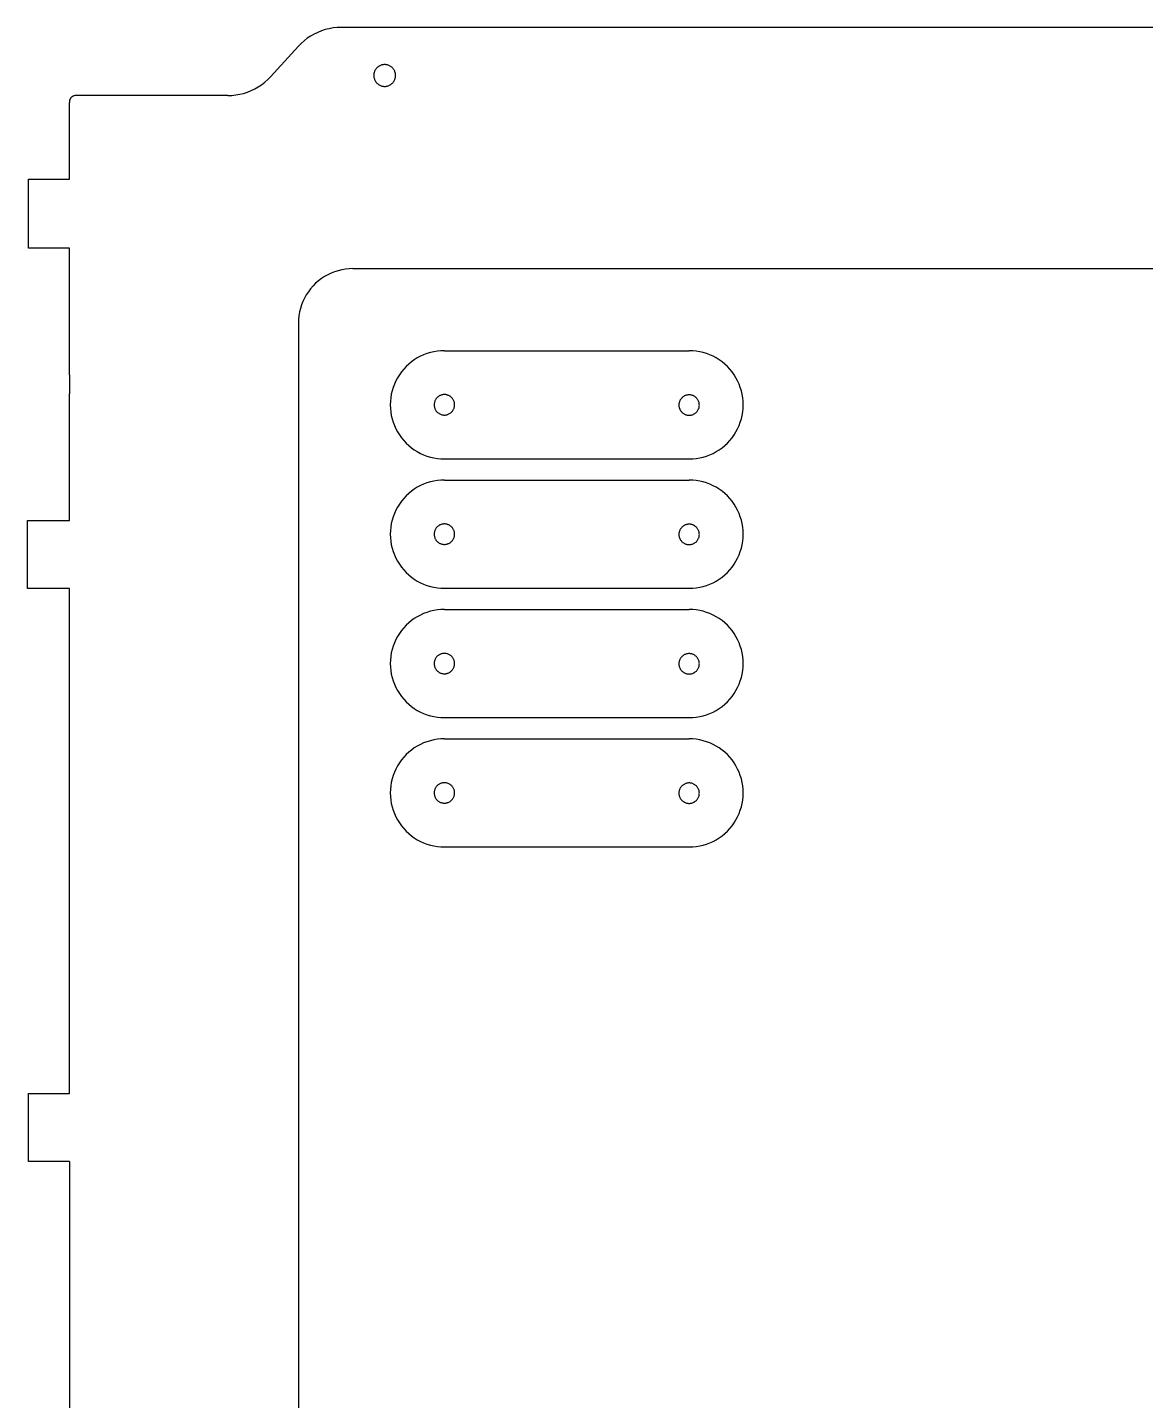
# Model space of a CAD drawing. Header units: metres. Extents: x 0 to 339, y -2 to 401.
# Drawn here: x 0.2 to 164.5, y 199.6 to 401.2 of the extents above; entities that cross this region are included whole.
import ezdxf

# ---------------------------------------------------------------- set-up
doc = ezdxf.new("R2010")
doc.units = ezdxf.units.M

msp = doc.modelspace()

# ---------------------------------------------------------------- linework, layer by layer
at = {"layer": 'mks mini'}
for p, q in [((40.88, 399.3), (40.44, 398.91)), ((41.34, 399.66), (40.88, 399.3)), ((41.83, 399.98), (41.34, 399.66)), ((42.34, 400.27), (41.83, 399.98)), ((42.87, 400.53), (42.34, 400.27)), ((43.42, 400.75), (42.87, 400.53)), ((43.98, 400.93), (43.42, 400.75)), ((44.55, 401.07), (43.98, 400.93)), ((45.13, 401.17), (44.55, 401.07)), ((45.71, 401.23), (45.13, 401.17)), ((46.3, 401.25), (45.71, 401.23)), ((292.71, 401.25), (46.3, 401.25)), ((40.03, 398.49), (35.93, 394.01)), ((40.44, 398.91), (40.03, 398.49)), ((51.5, 395.25), (51.43, 395.17)), ((51.57, 395.33), (51.5, 395.25)), ((51.65, 395.4), (51.57, 395.33)), ((51.73, 395.47), (51.65, 395.4)), ((51.81, 395.53), (51.73, 395.47)), ((51.9, 395.58), (51.81, 395.53)), ((51.99, 395.63), (51.9, 395.58)), ((52.09, 395.68), (51.99, 395.63)), ((52.19, 395.71), (52.09, 395.68)), ((52.29, 395.74), (52.19, 395.71)), ((52.39, 395.77), (52.29, 395.74)), ((52.49, 395.78), (52.39, 395.77)), ((52.6, 395.8), (52.49, 395.78)), ((52.7, 395.8), (52.6, 395.8)), ((52.81, 395.8), (52.7, 395.8)), ((52.91, 395.78), (52.81, 395.8)), ((53.01, 395.77), (52.91, 395.78)), ((53.12, 395.74), (53.01, 395.77)), ((53.22, 395.71), (53.12, 395.74)), ((53.31, 395.68), (53.22, 395.71)), ((53.41, 395.63), (53.31, 395.68)), ((53.5, 395.58), (53.41, 395.63)), ((53.59, 395.53), (53.5, 395.58)), ((53.68, 395.47), (53.59, 395.53)), ((53.76, 395.4), (53.68, 395.47)), ((53.83, 395.33), (53.76, 395.4)), ((53.91, 395.25), (53.83, 395.33)), ((53.97, 395.17), (53.91, 395.25)), ((35.08, 393.2), (35.52, 393.59)), ((35.52, 393.59), (35.93, 394.01)), ((51.11, 394.3), (51.1, 394.2)), ((51.1, 394.2), (51.11, 394.09)), ((51.12, 394.41), (51.11, 394.3)), ((51.11, 394.09), (51.12, 393.99)), ((51.13, 394.51), (51.12, 394.41)), ((51.12, 393.99), (51.13, 393.89)), ((51.16, 394.61), (51.13, 394.51)), ((51.13, 393.89), (51.16, 393.78)), ((51.19, 394.71), (51.16, 394.61)), ((51.16, 393.78), (51.19, 393.68)), ((51.22, 394.81), (51.19, 394.71)), ((51.19, 393.68), (51.22, 393.59)), ((51.27, 394.91), (51.22, 394.81)), ((51.22, 393.59), (51.27, 393.49)), ((51.32, 395), (51.27, 394.91)), ((51.27, 393.49), (51.32, 393.4)), ((51.37, 395.09), (51.32, 395)), ((51.32, 393.4), (51.37, 393.31)), ((51.43, 395.17), (51.37, 395.09)), ((51.37, 393.31), (51.43, 393.22)), ((54.03, 395.09), (53.97, 395.17)), ((53.97, 393.22), (54.03, 393.31)), ((54.09, 395), (54.03, 395.09)), ((54.03, 393.31), (54.09, 393.4)), ((54.14, 394.91), (54.09, 395)), ((54.09, 393.4), (54.14, 393.49)), ((54.18, 394.81), (54.14, 394.91)), ((54.14, 393.49), (54.18, 393.59)), ((54.22, 394.71), (54.18, 394.81)), ((54.18, 393.59), (54.22, 393.68)), ((54.25, 394.61), (54.22, 394.71)), ((54.22, 393.68), (54.25, 393.78)), ((54.27, 394.51), (54.25, 394.61)), ((54.25, 393.78), (54.27, 393.89)), ((54.29, 394.41), (54.27, 394.51)), ((54.27, 393.89), (54.29, 393.99)), ((54.3, 394.3), (54.29, 394.41)), ((54.29, 393.99), (54.3, 394.09)), ((54.3, 394.2), (54.3, 394.3)), ((54.3, 394.09), (54.3, 394.2)), ((7.05, 391.21), (6.99, 391.19)), ((7.11, 391.23), (7.05, 391.21)), ((7.17, 391.24), (7.11, 391.23)), ((7.23, 391.25), (7.17, 391.24)), ((29.66, 391.25), (7.23, 391.25)), ((29.66, 391.25), (30.25, 391.27)), ((30.25, 391.27), (30.83, 391.33)), ((30.83, 391.33), (31.41, 391.43)), ((31.41, 391.43), (31.98, 391.57)), ((31.98, 391.57), (32.54, 391.75)), ((32.54, 391.75), (33.08, 391.97)), ((33.08, 391.97), (33.61, 392.22)), ((33.61, 392.22), (34.12, 392.52)), ((34.12, 392.52), (34.61, 392.84)), ((34.61, 392.84), (35.08, 393.2)), ((51.43, 393.22), (51.5, 393.14)), ((51.5, 393.14), (51.57, 393.07)), ((51.57, 393.07), (51.65, 393)), ((51.65, 393), (51.73, 392.93)), ((51.73, 392.93), (51.81, 392.87)), ((51.81, 392.87), (51.9, 392.81)), ((51.9, 392.81), (51.99, 392.76)), ((51.99, 392.76), (52.09, 392.72)), ((52.09, 392.72), (52.19, 392.68)), ((52.19, 392.68), (52.29, 392.65)), ((52.29, 392.65), (52.39, 392.63)), ((52.39, 392.63), (52.49, 392.61)), ((52.49, 392.61), (52.6, 392.6)), ((52.6, 392.6), (52.7, 392.6)), ((52.7, 392.6), (52.81, 392.6)), ((52.81, 392.6), (52.91, 392.61)), ((52.91, 392.61), (53.01, 392.63)), ((53.01, 392.63), (53.12, 392.65)), ((53.12, 392.65), (53.22, 392.68)), ((53.22, 392.68), (53.31, 392.72)), ((53.31, 392.72), (53.41, 392.76)), ((53.41, 392.76), (53.5, 392.81)), ((53.5, 392.81), (53.59, 392.87)), ((53.59, 392.87), (53.68, 392.93)), ((53.68, 392.93), (53.76, 393)), ((53.76, 393), (53.83, 393.07)), ((53.83, 393.07), (53.91, 393.14)), ((53.91, 393.14), (53.97, 393.22)), ((6.41, 390.49), (6.4, 390.43)), ((6.4, 390.43), (6.4, 390.37)), ((6.4, 390.37), (6.4, 390.31)), ((6.4, 390.31), (6.4, 390.25)), ((6.4, 378.99), (6.4, 390.25)), ((6.42, 390.55), (6.41, 390.49)), ((6.44, 390.6), (6.42, 390.55)), ((6.46, 390.66), (6.44, 390.6)), ((6.48, 390.72), (6.46, 390.66)), ((6.51, 390.77), (6.48, 390.72)), ((6.54, 390.82), (6.51, 390.77)), ((6.57, 390.87), (6.54, 390.82)), ((6.61, 390.92), (6.57, 390.87)), ((6.65, 390.96), (6.61, 390.92)), ((6.69, 391.01), (6.65, 390.96)), ((6.73, 391.05), (6.69, 391.01)), ((6.78, 391.08), (6.73, 391.05)), ((6.83, 391.12), (6.78, 391.08)), ((6.88, 391.15), (6.83, 391.12)), ((6.94, 391.17), (6.88, 391.15)), ((6.99, 391.19), (6.94, 391.17)), ((0.4, 378.99), (6.4, 378.99)), ((0.4, 368.85), (0.4, 378.99)), ((6.4, 368.85), (0.4, 368.85)), ((6.4, 350.24), (6.4, 368.85)), ((44.84, 365.17), (44.34, 364.93)), ((45.34, 365.37), (44.84, 365.17)), ((45.87, 365.53), (45.34, 365.37)), ((46.4, 365.66), (45.87, 365.53)), ((46.93, 365.76), (46.4, 365.66)), ((47.48, 365.81), (46.93, 365.76)), ((48.02, 365.83), (47.48, 365.81)), ((48.02, 365.83), (291.12, 365.83)), ((42.18, 363.29), (41.82, 362.88)), ((42.56, 363.68), (42.18, 363.29)), ((42.98, 364.04), (42.56, 363.68)), ((43.41, 364.37), (42.98, 364.04)), ((43.87, 364.67), (43.41, 364.37)), ((44.34, 364.93), (43.87, 364.67)), ((40.69, 361.02), (40.49, 360.51)), ((40.92, 361.51), (40.69, 361.02)), ((41.19, 361.99), (40.92, 361.51)), ((41.49, 362.44), (41.19, 361.99)), ((41.82, 362.88), (41.49, 362.44)), ((40.19, 359.46), (40.1, 358.92)), ((40.32, 359.99), (40.19, 359.46)), ((40.49, 360.51), (40.32, 359.99)), ((40.04, 358.38), (40.02, 357.83)), ((40.02, 357.83), (40.02, 77.23)), ((40.1, 358.92), (40.04, 358.38)), ((57.96, 352.96), (57.5, 352.71)), ((58.43, 353.17), (57.96, 352.96)), ((58.92, 353.35), (58.43, 353.17)), ((59.42, 353.5), (58.92, 353.35)), ((59.92, 353.62), (59.42, 353.5)), ((60.44, 353.71), (59.92, 353.62)), ((60.95, 353.76), (60.44, 353.71)), ((61.47, 353.77), (60.95, 353.76)), ((61.47, 353.77), (97.43, 353.77)), ((97.95, 353.76), (97.43, 353.77)), ((98.46, 353.71), (97.95, 353.76)), ((98.98, 353.62), (98.46, 353.71)), ((99.48, 353.5), (98.98, 353.62)), ((99.98, 353.35), (99.48, 353.5)), ((100.47, 353.17), (99.98, 353.35)), ((100.94, 352.95), (100.47, 353.17)), ((101.4, 352.71), (100.94, 352.95)), ((55.5, 351.07), (55.17, 350.67)), ((55.85, 351.45), (55.5, 351.07)), ((56.23, 351.8), (55.85, 351.45)), ((56.64, 352.13), (56.23, 351.8)), ((57.06, 352.44), (56.64, 352.13)), ((57.5, 352.71), (57.06, 352.44)), ((101.84, 352.44), (101.4, 352.71)), ((102.26, 352.13), (101.84, 352.44)), ((102.67, 351.8), (102.26, 352.13)), ((103.05, 351.45), (102.67, 351.8)), ((103.4, 351.07), (103.05, 351.45)), ((103.73, 350.67), (103.4, 351.07)), ((6.4, 350.24), (6.4, 347.44)), ((54.13, 348.87), (53.95, 348.38)), ((54.35, 349.34), (54.13, 348.87)), ((54.59, 349.8), (54.35, 349.34)), ((54.87, 350.24), (54.59, 349.8)), ((55.17, 350.67), (54.87, 350.24)), ((104.03, 350.24), (103.73, 350.67)), ((104.31, 349.8), (104.03, 350.24)), ((104.55, 349.34), (104.31, 349.8)), ((104.77, 348.87), (104.55, 349.34)), ((104.95, 348.38), (104.77, 348.87)), ((6.4, 328.84), (6.4, 347.44)), ((53.6, 346.87), (53.54, 346.35)), ((53.68, 347.38), (53.6, 346.87)), ((53.8, 347.89), (53.68, 347.38)), ((53.95, 348.38), (53.8, 347.89)), ((60.41, 346.89), (60.34, 346.82)), ((60.48, 346.96), (60.41, 346.89)), ((60.56, 347.02), (60.48, 346.96)), ((60.64, 347.08), (60.56, 347.02)), ((60.72, 347.13), (60.64, 347.08)), ((60.81, 347.18), (60.72, 347.13)), ((60.9, 347.22), (60.81, 347.18)), ((60.99, 347.25), (60.9, 347.22)), ((61.08, 347.28), (60.99, 347.25)), ((61.18, 347.3), (61.08, 347.28)), ((61.28, 347.32), (61.18, 347.3)), ((61.37, 347.33), (61.28, 347.32)), ((61.47, 347.33), (61.37, 347.33)), ((61.57, 347.33), (61.47, 347.33)), ((61.67, 347.32), (61.57, 347.33)), ((61.76, 347.3), (61.67, 347.32)), ((61.86, 347.28), (61.76, 347.3)), ((61.95, 347.25), (61.86, 347.28)), ((62.05, 347.22), (61.95, 347.25)), ((62.14, 347.18), (62.05, 347.22)), ((62.22, 347.13), (62.14, 347.18)), ((62.31, 347.08), (62.22, 347.13)), ((62.39, 347.02), (62.31, 347.08)), ((62.46, 346.96), (62.39, 347.02)), ((62.53, 346.89), (62.46, 346.96)), ((62.6, 346.82), (62.53, 346.89)), ((96.37, 346.85), (96.3, 346.78)), ((96.44, 346.92), (96.37, 346.85)), ((96.51, 346.98), (96.44, 346.92)), ((96.59, 347.04), (96.51, 346.98)), ((96.68, 347.09), (96.59, 347.04)), ((96.76, 347.14), (96.68, 347.09)), ((96.85, 347.18), (96.76, 347.14)), ((96.95, 347.21), (96.85, 347.18)), ((97.04, 347.24), (96.95, 347.21)), ((97.14, 347.26), (97.04, 347.24)), ((97.23, 347.28), (97.14, 347.26)), ((97.33, 347.29), (97.23, 347.28)), ((97.43, 347.29), (97.33, 347.29)), ((97.53, 347.29), (97.43, 347.29)), ((97.62, 347.28), (97.53, 347.29)), ((97.72, 347.26), (97.62, 347.28)), ((97.82, 347.24), (97.72, 347.26)), ((97.91, 347.21), (97.82, 347.24)), ((98, 347.18), (97.91, 347.21)), ((98.09, 347.14), (98, 347.18)), ((98.18, 347.09), (98.09, 347.14)), ((98.26, 347.04), (98.18, 347.09)), ((98.34, 346.98), (98.26, 347.04)), ((98.42, 346.92), (98.34, 346.98)), ((98.49, 346.85), (98.42, 346.92)), ((98.56, 346.78), (98.49, 346.85)), ((105.1, 347.89), (104.95, 348.38)), ((105.22, 347.38), (105.1, 347.89)), ((105.3, 346.87), (105.22, 347.38)), ((105.36, 346.35), (105.3, 346.87)), ((53.54, 346.35), (53.53, 345.83)), ((53.53, 345.83), (53.54, 345.31)), ((53.54, 345.31), (53.6, 344.79)), ((59.98, 345.93), (59.97, 345.83)), ((59.97, 345.83), (59.98, 345.73)), ((59.99, 346.03), (59.98, 345.93)), ((59.98, 345.73), (59.99, 345.63)), ((60, 346.12), (59.99, 346.03)), ((59.99, 345.63), (60, 345.54)), ((60.02, 346.22), (60, 346.12)), ((60, 345.54), (60.02, 345.44)), ((60.05, 346.31), (60.02, 346.22)), ((60.02, 345.44), (60.05, 345.35)), ((60.09, 346.4), (60.05, 346.31)), ((60.05, 345.35), (60.09, 345.26)), ((60.13, 346.49), (60.09, 346.4)), ((60.09, 345.26), (60.13, 345.17)), ((60.17, 346.58), (60.13, 346.49)), ((60.13, 345.17), (60.17, 345.08)), ((60.23, 346.66), (60.17, 346.58)), ((60.17, 345.08), (60.23, 345)), ((60.28, 346.74), (60.23, 346.66)), ((60.23, 345), (60.28, 344.92)), ((60.34, 346.82), (60.28, 346.74)), ((60.28, 344.92), (60.34, 344.84)), ((60.34, 344.84), (60.41, 344.77)), ((62.53, 344.77), (62.6, 344.84)), ((62.66, 346.74), (62.6, 346.82)), ((62.6, 344.84), (62.66, 344.92)), ((62.72, 346.66), (62.66, 346.74)), ((62.66, 344.92), (62.72, 345)), ((62.77, 346.58), (62.72, 346.66)), ((62.72, 345), (62.77, 345.08)), ((62.82, 346.49), (62.77, 346.58)), ((62.77, 345.08), (62.82, 345.17)), ((62.86, 346.4), (62.82, 346.49)), ((62.82, 345.17), (62.86, 345.26)), ((62.89, 346.31), (62.86, 346.4)), ((62.86, 345.26), (62.89, 345.35)), ((62.92, 346.22), (62.89, 346.31)), ((62.89, 345.35), (62.92, 345.44)), ((62.94, 346.12), (62.92, 346.22)), ((62.92, 345.44), (62.94, 345.54)), ((62.96, 346.03), (62.94, 346.12)), ((62.94, 345.54), (62.96, 345.63)), ((62.97, 345.93), (62.96, 346.03)), ((62.96, 345.63), (62.97, 345.73)), ((62.97, 345.83), (62.97, 345.93)), ((62.97, 345.73), (62.97, 345.83)), ((95.94, 345.99), (95.93, 345.89)), ((95.93, 345.89), (95.93, 345.79)), ((95.93, 345.79), (95.93, 345.7)), ((95.93, 345.7), (95.94, 345.6)), ((95.96, 346.09), (95.94, 345.99)), ((95.94, 345.6), (95.96, 345.5)), ((95.98, 346.18), (95.96, 346.09)), ((95.96, 345.5), (95.98, 345.41)), ((96.01, 346.28), (95.98, 346.18)), ((95.98, 345.41), (96.01, 345.31)), ((96.04, 346.37), (96.01, 346.28)), ((96.01, 345.31), (96.04, 345.22)), ((96.08, 346.46), (96.04, 346.37)), ((96.04, 345.22), (96.08, 345.13)), ((96.13, 346.54), (96.08, 346.46)), ((96.08, 345.13), (96.13, 345.04)), ((96.18, 346.63), (96.13, 346.54)), ((96.13, 345.04), (96.18, 344.96)), ((96.24, 346.71), (96.18, 346.63)), ((96.18, 344.96), (96.24, 344.88)), ((96.3, 346.78), (96.24, 346.71)), ((96.24, 344.88), (96.3, 344.8)), ((98.62, 346.71), (98.56, 346.78)), ((98.56, 344.8), (98.62, 344.88)), ((98.68, 346.63), (98.62, 346.71)), ((98.62, 344.88), (98.68, 344.96)), ((98.73, 346.54), (98.68, 346.63)), ((98.68, 344.96), (98.73, 345.04)), ((98.77, 346.46), (98.73, 346.54)), ((98.73, 345.04), (98.77, 345.13)), ((98.81, 346.37), (98.77, 346.46)), ((98.77, 345.13), (98.81, 345.22)), ((98.85, 346.28), (98.81, 346.37)), ((98.81, 345.22), (98.85, 345.31)), ((98.88, 346.18), (98.85, 346.28)), ((98.85, 345.31), (98.88, 345.41)), ((98.9, 346.09), (98.88, 346.18)), ((98.88, 345.41), (98.9, 345.5)), ((98.91, 345.99), (98.9, 346.09)), ((98.9, 345.5), (98.91, 345.6)), ((98.92, 345.89), (98.91, 345.99)), ((98.91, 345.6), (98.92, 345.7)), ((98.93, 345.79), (98.92, 345.89)), ((98.92, 345.7), (98.93, 345.79)), ((105.3, 344.79), (105.36, 345.31)), ((105.37, 345.83), (105.36, 346.35)), ((105.36, 345.31), (105.37, 345.83)), ((53.6, 344.79), (53.68, 344.28)), ((53.68, 344.28), (53.8, 343.77)), ((53.8, 343.77), (53.95, 343.28)), ((53.95, 343.28), (54.13, 342.79)), ((60.41, 344.77), (60.48, 344.7)), ((60.48, 344.7), (60.56, 344.64)), ((60.56, 344.64), (60.64, 344.58)), ((60.64, 344.58), (60.72, 344.53)), ((60.72, 344.53), (60.81, 344.48)), ((60.81, 344.48), (60.9, 344.44)), ((60.9, 344.44), (60.99, 344.41)), ((60.99, 344.41), (61.08, 344.38)), ((61.08, 344.38), (61.18, 344.36)), ((61.18, 344.36), (61.28, 344.34)), ((61.28, 344.34), (61.37, 344.33)), ((61.37, 344.33), (61.47, 344.33)), ((61.47, 344.33), (61.57, 344.33)), ((61.57, 344.33), (61.67, 344.34)), ((61.67, 344.34), (61.76, 344.36)), ((61.76, 344.36), (61.86, 344.38)), ((61.86, 344.38), (61.95, 344.41)), ((61.95, 344.41), (62.05, 344.44)), ((62.05, 344.44), (62.14, 344.48)), ((62.14, 344.48), (62.22, 344.53)), ((62.22, 344.53), (62.31, 344.58)), ((62.31, 344.58), (62.39, 344.64)), ((62.39, 344.64), (62.46, 344.7)), ((62.46, 344.7), (62.53, 344.77)), ((96.3, 344.8), (96.37, 344.73)), ((96.37, 344.73), (96.44, 344.67)), ((96.44, 344.67), (96.51, 344.6)), ((96.51, 344.6), (96.59, 344.55)), ((96.59, 344.55), (96.68, 344.49)), ((96.68, 344.49), (96.76, 344.45)), ((96.76, 344.45), (96.85, 344.41)), ((96.85, 344.41), (96.95, 344.37)), ((96.95, 344.37), (97.04, 344.34)), ((97.04, 344.34), (97.14, 344.32)), ((97.14, 344.32), (97.23, 344.31)), ((97.23, 344.31), (97.33, 344.3)), ((97.33, 344.3), (97.43, 344.29)), ((97.43, 344.29), (97.53, 344.3)), ((97.53, 344.3), (97.62, 344.31)), ((97.62, 344.31), (97.72, 344.32)), ((97.72, 344.32), (97.82, 344.34)), ((97.82, 344.34), (97.91, 344.37)), ((97.91, 344.37), (98, 344.41)), ((98, 344.41), (98.09, 344.45)), ((98.09, 344.45), (98.18, 344.49)), ((98.18, 344.49), (98.26, 344.55)), ((98.26, 344.55), (98.34, 344.6)), ((98.34, 344.6), (98.42, 344.67)), ((98.42, 344.67), (98.49, 344.73)), ((98.49, 344.73), (98.56, 344.8)), ((104.77, 342.79), (104.95, 343.28)), ((104.95, 343.28), (105.1, 343.77)), ((105.1, 343.77), (105.22, 344.28)), ((105.22, 344.28), (105.3, 344.79)), ((54.13, 342.79), (54.35, 342.32)), ((54.35, 342.32), (54.59, 341.86)), ((54.59, 341.86), (54.87, 341.42)), ((54.87, 341.42), (55.17, 340.99)), ((55.17, 340.99), (55.5, 340.59)), ((103.4, 340.59), (103.73, 340.99)), ((103.73, 340.99), (104.03, 341.42)), ((104.03, 341.42), (104.31, 341.86)), ((104.31, 341.86), (104.55, 342.32)), ((104.55, 342.32), (104.77, 342.79)), ((55.5, 340.59), (55.85, 340.21)), ((55.85, 340.21), (56.23, 339.86)), ((56.23, 339.86), (56.64, 339.53)), ((56.64, 339.53), (57.06, 339.22)), ((57.06, 339.22), (57.5, 338.95)), ((57.5, 338.95), (57.96, 338.7)), ((100.94, 338.7), (101.4, 338.95)), ((101.4, 338.95), (101.84, 339.22)), ((101.84, 339.22), (102.26, 339.53)), ((102.26, 339.53), (102.67, 339.86)), ((102.67, 339.86), (103.05, 340.21)), ((103.05, 340.21), (103.4, 340.59)), ((57.96, 338.7), (58.43, 338.49)), ((58.43, 338.49), (58.92, 338.31)), ((58.92, 338.31), (59.42, 338.16)), ((59.42, 338.16), (59.92, 338.04)), ((59.92, 338.04), (60.44, 337.95)), ((60.44, 337.95), (60.95, 337.9)), ((60.95, 337.9), (61.47, 337.89)), ((61.47, 337.89), (97.43, 337.89)), ((97.43, 337.89), (97.95, 337.9)), ((97.95, 337.9), (98.46, 337.95)), ((98.46, 337.95), (98.98, 338.04)), ((98.98, 338.04), (99.48, 338.16)), ((99.48, 338.16), (99.98, 338.31)), ((99.98, 338.31), (100.47, 338.49)), ((100.47, 338.49), (100.94, 338.7)), ((60.95, 334.76), (60.44, 334.71)), ((61.47, 334.77), (60.95, 334.76)), ((61.47, 334.77), (97.43, 334.77)), ((97.95, 334.76), (97.43, 334.77)), ((98.46, 334.71), (97.95, 334.76)), ((56.23, 332.8), (55.85, 332.45)), ((56.64, 333.13), (56.23, 332.8)), ((57.06, 333.44), (56.64, 333.13)), ((57.5, 333.71), (57.06, 333.44)), ((57.96, 333.96), (57.5, 333.71)), ((58.43, 334.17), (57.96, 333.96)), ((58.92, 334.35), (58.43, 334.17)), ((59.42, 334.5), (58.92, 334.35)), ((59.92, 334.62), (59.42, 334.5)), ((60.44, 334.71), (59.92, 334.62)), ((98.98, 334.62), (98.46, 334.71)), ((99.48, 334.5), (98.98, 334.62)), ((99.98, 334.35), (99.48, 334.5)), ((100.47, 334.17), (99.98, 334.35)), ((100.94, 333.95), (100.47, 334.17)), ((101.4, 333.71), (100.94, 333.95)), ((101.84, 333.44), (101.4, 333.71)), ((102.26, 333.13), (101.84, 333.44)), ((102.67, 332.8), (102.26, 333.13)), ((103.05, 332.45), (102.67, 332.8)), ((54.59, 330.8), (54.35, 330.34)), ((54.87, 331.24), (54.59, 330.8)), ((55.17, 331.67), (54.87, 331.24)), ((55.5, 332.07), (55.17, 331.67)), ((55.85, 332.45), (55.5, 332.07)), ((103.4, 332.07), (103.05, 332.45)), ((103.73, 331.67), (103.4, 332.07)), ((104.03, 331.24), (103.73, 331.67)), ((104.31, 330.8), (104.03, 331.24)), ((104.55, 330.34), (104.31, 330.8)), ((0.23, 318.84), (0.23, 328.84)), ((0.23, 328.84), (6.4, 328.84)), ((53.8, 328.89), (53.68, 328.38)), ((53.95, 329.38), (53.8, 328.89)), ((54.13, 329.87), (53.95, 329.38)), ((54.35, 330.34), (54.13, 329.87)), ((104.77, 329.87), (104.55, 330.34)), ((104.95, 329.38), (104.77, 329.87)), ((105.1, 328.89), (104.95, 329.38)), ((105.22, 328.38), (105.1, 328.89)), ((53.54, 327.35), (53.53, 326.83)), ((53.53, 326.83), (53.54, 326.31)), ((53.6, 327.87), (53.54, 327.35)), ((53.68, 328.38), (53.6, 327.87)), ((59.98, 326.93), (59.97, 326.83)), ((59.97, 326.83), (59.98, 326.73)), ((59.99, 327.03), (59.98, 326.93)), ((59.98, 326.73), (59.99, 326.63)), ((60, 327.12), (59.99, 327.03)), ((60.02, 327.22), (60, 327.12)), ((60.05, 327.31), (60.02, 327.22)), ((60.09, 327.4), (60.05, 327.31)), ((60.13, 327.49), (60.09, 327.4)), ((60.17, 327.58), (60.13, 327.49)), ((60.23, 327.66), (60.17, 327.58)), ((60.28, 327.74), (60.23, 327.66)), ((60.34, 327.82), (60.28, 327.74)), ((60.41, 327.89), (60.34, 327.82)), ((60.48, 327.96), (60.41, 327.89)), ((60.56, 328.02), (60.48, 327.96)), ((60.64, 328.08), (60.56, 328.02)), ((60.72, 328.13), (60.64, 328.08)), ((60.81, 328.18), (60.72, 328.13)), ((60.9, 328.22), (60.81, 328.18)), ((60.99, 328.25), (60.9, 328.22)), ((61.08, 328.28), (60.99, 328.25)), ((61.18, 328.3), (61.08, 328.28)), ((61.28, 328.32), (61.18, 328.3)), ((61.37, 328.33), (61.28, 328.32)), ((61.47, 328.33), (61.37, 328.33)), ((61.57, 328.33), (61.47, 328.33)), ((61.67, 328.32), (61.57, 328.33)), ((61.76, 328.3), (61.67, 328.32)), ((61.86, 328.28), (61.76, 328.3)), ((61.95, 328.25), (61.86, 328.28)), ((62.05, 328.22), (61.95, 328.25)), ((62.14, 328.18), (62.05, 328.22)), ((62.22, 328.13), (62.14, 328.18)), ((62.31, 328.08), (62.22, 328.13)), ((62.39, 328.02), (62.31, 328.08)), ((62.46, 327.96), (62.39, 328.02)), ((62.53, 327.89), (62.46, 327.96)), ((62.6, 327.82), (62.53, 327.89)), ((62.66, 327.74), (62.6, 327.82)), ((62.72, 327.66), (62.66, 327.74)), ((62.77, 327.58), (62.72, 327.66)), ((62.82, 327.49), (62.77, 327.58)), ((62.86, 327.4), (62.82, 327.49)), ((62.89, 327.31), (62.86, 327.4)), ((62.92, 327.22), (62.89, 327.31)), ((62.94, 327.12), (62.92, 327.22)), ((62.96, 327.03), (62.94, 327.12)), ((62.97, 326.93), (62.96, 327.03)), ((62.96, 326.63), (62.97, 326.73)), ((62.97, 326.83), (62.97, 326.93)), ((62.97, 326.73), (62.97, 326.83)), ((95.94, 326.99), (95.93, 326.89)), ((95.93, 326.89), (95.93, 326.79)), ((95.93, 326.79), (95.93, 326.7)), ((95.93, 326.7), (95.94, 326.6)), ((95.96, 327.09), (95.94, 326.99)), ((95.98, 327.18), (95.96, 327.09)), ((96.01, 327.28), (95.98, 327.18)), ((96.04, 327.37), (96.01, 327.28)), ((96.08, 327.46), (96.04, 327.37)), ((96.13, 327.54), (96.08, 327.46)), ((96.18, 327.63), (96.13, 327.54)), ((96.24, 327.71), (96.18, 327.63)), ((96.3, 327.78), (96.24, 327.71)), ((96.37, 327.85), (96.3, 327.78)), ((96.44, 327.92), (96.37, 327.85)), ((96.51, 327.98), (96.44, 327.92)), ((96.59, 328.04), (96.51, 327.98)), ((96.68, 328.09), (96.59, 328.04)), ((96.76, 328.14), (96.68, 328.09)), ((96.85, 328.18), (96.76, 328.14)), ((96.95, 328.21), (96.85, 328.18)), ((97.04, 328.24), (96.95, 328.21)), ((97.14, 328.26), (97.04, 328.24)), ((97.23, 328.28), (97.14, 328.26)), ((97.33, 328.29), (97.23, 328.28)), ((97.43, 328.29), (97.33, 328.29)), ((97.53, 328.29), (97.43, 328.29)), ((97.62, 328.28), (97.53, 328.29)), ((97.72, 328.26), (97.62, 328.28)), ((97.82, 328.24), (97.72, 328.26)), ((97.91, 328.21), (97.82, 328.24)), ((98, 328.18), (97.91, 328.21)), ((98.09, 328.14), (98, 328.18)), ((98.18, 328.09), (98.09, 328.14)), ((98.26, 328.04), (98.18, 328.09)), ((98.34, 327.98), (98.26, 328.04)), ((98.42, 327.92), (98.34, 327.98)), ((98.49, 327.85), (98.42, 327.92)), ((98.56, 327.78), (98.49, 327.85)), ((98.62, 327.71), (98.56, 327.78)), ((98.68, 327.63), (98.62, 327.71)), ((98.73, 327.54), (98.68, 327.63)), ((98.77, 327.46), (98.73, 327.54)), ((98.81, 327.37), (98.77, 327.46)), ((98.85, 327.28), (98.81, 327.37)), ((98.88, 327.18), (98.85, 327.28)), ((98.9, 327.09), (98.88, 327.18)), ((98.91, 326.99), (98.9, 327.09)), ((98.92, 326.89), (98.91, 326.99)), ((98.91, 326.6), (98.92, 326.7)), ((98.93, 326.79), (98.92, 326.89)), ((98.92, 326.7), (98.93, 326.79)), ((105.3, 327.87), (105.22, 328.38)), ((105.36, 327.35), (105.3, 327.87)), ((105.37, 326.83), (105.36, 327.35)), ((105.36, 326.31), (105.37, 326.83)), ((53.54, 326.31), (53.6, 325.79)), ((53.6, 325.79), (53.68, 325.28)), ((53.68, 325.28), (53.8, 324.77)), ((53.8, 324.77), (53.95, 324.28)), ((59.99, 326.63), (60, 326.54)), ((60, 326.54), (60.02, 326.44)), ((60.02, 326.44), (60.05, 326.35)), ((60.05, 326.35), (60.09, 326.26)), ((60.09, 326.26), (60.13, 326.17)), ((60.13, 326.17), (60.17, 326.08)), ((60.17, 326.08), (60.23, 326)), ((60.23, 326), (60.28, 325.92)), ((60.28, 325.92), (60.34, 325.84)), ((60.34, 325.84), (60.41, 325.77)), ((60.41, 325.77), (60.48, 325.7)), ((60.48, 325.7), (60.56, 325.64)), ((60.56, 325.64), (60.64, 325.58)), ((60.64, 325.58), (60.72, 325.53)), ((60.72, 325.53), (60.81, 325.48)), ((60.81, 325.48), (60.9, 325.44)), ((60.9, 325.44), (60.99, 325.41)), ((60.99, 325.41), (61.08, 325.38)), ((61.08, 325.38), (61.18, 325.36)), ((61.18, 325.36), (61.28, 325.34)), ((61.28, 325.34), (61.37, 325.33)), ((61.37, 325.33), (61.47, 325.33)), ((61.47, 325.33), (61.57, 325.33)), ((61.57, 325.33), (61.67, 325.34)), ((61.67, 325.34), (61.76, 325.36)), ((61.76, 325.36), (61.86, 325.38)), ((61.86, 325.38), (61.95, 325.41)), ((61.95, 325.41), (62.05, 325.44)), ((62.05, 325.44), (62.14, 325.48)), ((62.14, 325.48), (62.22, 325.53)), ((62.22, 325.53), (62.31, 325.58)), ((62.31, 325.58), (62.39, 325.64)), ((62.39, 325.64), (62.46, 325.7)), ((62.46, 325.7), (62.53, 325.77)), ((62.53, 325.77), (62.6, 325.84)), ((62.6, 325.84), (62.66, 325.92)), ((62.66, 325.92), (62.72, 326)), ((62.72, 326), (62.77, 326.08)), ((62.77, 326.08), (62.82, 326.17)), ((62.82, 326.17), (62.86, 326.26)), ((62.86, 326.26), (62.89, 326.35)), ((62.89, 326.35), (62.92, 326.44)), ((62.92, 326.44), (62.94, 326.54)), ((62.94, 326.54), (62.96, 326.63)), ((95.94, 326.6), (95.96, 326.5)), ((95.96, 326.5), (95.98, 326.41)), ((95.98, 326.41), (96.01, 326.31)), ((96.01, 326.31), (96.04, 326.22)), ((96.04, 326.22), (96.08, 326.13)), ((96.08, 326.13), (96.13, 326.04)), ((96.13, 326.04), (96.18, 325.96)), ((96.18, 325.96), (96.24, 325.88)), ((96.24, 325.88), (96.3, 325.8)), ((96.3, 325.8), (96.37, 325.73)), ((96.37, 325.73), (96.44, 325.67)), ((96.44, 325.67), (96.51, 325.6)), ((96.51, 325.6), (96.59, 325.55)), ((96.59, 325.55), (96.68, 325.49)), ((96.68, 325.49), (96.76, 325.45)), ((96.76, 325.45), (96.85, 325.41)), ((96.85, 325.41), (96.95, 325.37)), ((96.95, 325.37), (97.04, 325.34)), ((97.04, 325.34), (97.14, 325.32)), ((97.14, 325.32), (97.23, 325.31)), ((97.23, 325.31), (97.33, 325.3)), ((97.33, 325.3), (97.43, 325.29)), ((97.43, 325.29), (97.53, 325.3)), ((97.53, 325.3), (97.62, 325.31)), ((97.62, 325.31), (97.72, 325.32)), ((97.72, 325.32), (97.82, 325.34)), ((97.82, 325.34), (97.91, 325.37)), ((97.91, 325.37), (98, 325.41)), ((98, 325.41), (98.09, 325.45)), ((98.09, 325.45), (98.18, 325.49)), ((98.18, 325.49), (98.26, 325.55)), ((98.26, 325.55), (98.34, 325.6)), ((98.34, 325.6), (98.42, 325.67)), ((98.42, 325.67), (98.49, 325.73)), ((98.49, 325.73), (98.56, 325.8)), ((98.56, 325.8), (98.62, 325.88)), ((98.62, 325.88), (98.68, 325.96)), ((98.68, 325.96), (98.73, 326.04)), ((98.73, 326.04), (98.77, 326.13)), ((98.77, 326.13), (98.81, 326.22)), ((98.81, 326.22), (98.85, 326.31)), ((98.85, 326.31), (98.88, 326.41)), ((98.88, 326.41), (98.9, 326.5)), ((98.9, 326.5), (98.91, 326.6)), ((104.95, 324.28), (105.1, 324.77)), ((105.1, 324.77), (105.22, 325.28)), ((105.22, 325.28), (105.3, 325.79)), ((105.3, 325.79), (105.36, 326.31)), ((53.95, 324.28), (54.13, 323.79)), ((54.13, 323.79), (54.35, 323.32)), ((54.35, 323.32), (54.59, 322.86)), ((54.59, 322.86), (54.87, 322.42)), ((104.03, 322.42), (104.31, 322.86)), ((104.31, 322.86), (104.55, 323.32)), ((104.55, 323.32), (104.77, 323.79)), ((104.77, 323.79), (104.95, 324.28)), ((54.87, 322.42), (55.17, 321.99)), ((55.17, 321.99), (55.5, 321.59)), ((55.5, 321.59), (55.85, 321.21)), ((55.85, 321.21), (56.23, 320.86)), ((56.23, 320.86), (56.64, 320.53)), ((102.26, 320.53), (102.67, 320.86)), ((102.67, 320.86), (103.05, 321.21)), ((103.05, 321.21), (103.4, 321.59)), ((103.4, 321.59), (103.73, 321.99)), ((103.73, 321.99), (104.03, 322.42)), ((6.4, 318.84), (0.23, 318.84)), ((6.4, 244.67), (6.4, 318.84)), ((56.64, 320.53), (57.06, 320.22)), ((57.06, 320.22), (57.5, 319.95)), ((57.5, 319.95), (57.96, 319.7)), ((57.96, 319.7), (58.43, 319.49)), ((58.43, 319.49), (58.92, 319.31)), ((58.92, 319.31), (59.42, 319.16)), ((59.42, 319.16), (59.92, 319.04)), ((59.92, 319.04), (60.44, 318.95)), ((60.44, 318.95), (60.95, 318.9)), ((60.95, 318.9), (61.47, 318.89)), ((61.47, 318.89), (97.43, 318.89)), ((97.43, 318.89), (97.95, 318.9)), ((97.95, 318.9), (98.46, 318.95)), ((98.46, 318.95), (98.98, 319.04)), ((98.98, 319.04), (99.48, 319.16)), ((99.48, 319.16), (99.98, 319.31)), ((99.98, 319.31), (100.47, 319.49)), ((100.47, 319.49), (100.94, 319.7)), ((100.94, 319.7), (101.4, 319.95)), ((101.4, 319.95), (101.84, 320.22)), ((101.84, 320.22), (102.26, 320.53)), ((57.5, 314.71), (57.06, 314.44)), ((57.96, 314.96), (57.5, 314.71)), ((58.43, 315.17), (57.96, 314.96)), ((58.92, 315.35), (58.43, 315.17)), ((59.42, 315.5), (58.92, 315.35)), ((59.92, 315.62), (59.42, 315.5)), ((60.44, 315.71), (59.92, 315.62)), ((60.95, 315.76), (60.44, 315.71)), ((61.47, 315.77), (60.95, 315.76)), ((61.47, 315.77), (97.43, 315.77)), ((97.95, 315.76), (97.43, 315.77)), ((98.46, 315.71), (97.95, 315.76)), ((98.98, 315.62), (98.46, 315.71)), ((99.48, 315.5), (98.98, 315.62)), ((99.98, 315.35), (99.48, 315.5)), ((100.47, 315.17), (99.98, 315.35)), ((100.94, 314.95), (100.47, 315.17)), ((101.4, 314.71), (100.94, 314.95)), ((101.84, 314.44), (101.4, 314.71)), ((55.17, 312.67), (54.87, 312.24)), ((55.5, 313.07), (55.17, 312.67)), ((55.85, 313.45), (55.5, 313.07)), ((56.23, 313.8), (55.85, 313.45)), ((56.64, 314.13), (56.23, 313.8)), ((57.06, 314.44), (56.64, 314.13)), ((102.26, 314.13), (101.84, 314.44)), ((102.67, 313.8), (102.26, 314.13)), ((103.05, 313.45), (102.67, 313.8)), ((103.4, 313.07), (103.05, 313.45)), ((103.73, 312.67), (103.4, 313.07)), ((104.03, 312.24), (103.73, 312.67)), ((54.13, 310.87), (53.95, 310.38)), ((54.35, 311.34), (54.13, 310.87)), ((54.59, 311.8), (54.35, 311.34)), ((54.87, 312.24), (54.59, 311.8)), ((104.31, 311.8), (104.03, 312.24)), ((104.55, 311.34), (104.31, 311.8)), ((104.77, 310.87), (104.55, 311.34)), ((104.95, 310.38), (104.77, 310.87)), ((53.6, 308.87), (53.54, 308.35)), ((53.68, 309.38), (53.6, 308.87)), ((53.8, 309.89), (53.68, 309.38)), ((53.95, 310.38), (53.8, 309.89)), ((60.17, 308.58), (60.13, 308.49)), ((60.23, 308.66), (60.17, 308.58)), ((60.28, 308.74), (60.23, 308.66)), ((60.34, 308.82), (60.28, 308.74)), ((60.41, 308.89), (60.34, 308.82)), ((60.48, 308.96), (60.41, 308.89)), ((60.56, 309.02), (60.48, 308.96)), ((60.64, 309.08), (60.56, 309.02)), ((60.72, 309.13), (60.64, 309.08)), ((60.81, 309.18), (60.72, 309.13)), ((60.9, 309.22), (60.81, 309.18)), ((60.99, 309.25), (60.9, 309.22)), ((61.08, 309.28), (60.99, 309.25)), ((61.18, 309.3), (61.08, 309.28)), ((61.28, 309.32), (61.18, 309.3)), ((61.37, 309.33), (61.28, 309.32)), ((61.47, 309.33), (61.37, 309.33)), ((61.57, 309.33), (61.47, 309.33)), ((61.67, 309.32), (61.57, 309.33)), ((61.76, 309.3), (61.67, 309.32)), ((61.86, 309.28), (61.76, 309.3)), ((61.95, 309.25), (61.86, 309.28)), ((62.05, 309.22), (61.95, 309.25)), ((62.14, 309.18), (62.05, 309.22)), ((62.22, 309.13), (62.14, 309.18)), ((62.31, 309.08), (62.22, 309.13)), ((62.39, 309.02), (62.31, 309.08)), ((62.46, 308.96), (62.39, 309.02)), ((62.53, 308.89), (62.46, 308.96)), ((62.6, 308.82), (62.53, 308.89)), ((62.66, 308.74), (62.6, 308.82)), ((62.72, 308.66), (62.66, 308.74)), ((62.77, 308.58), (62.72, 308.66)), ((62.82, 308.49), (62.77, 308.58)), ((96.13, 308.54), (96.08, 308.46)), ((96.18, 308.63), (96.13, 308.54)), ((96.24, 308.71), (96.18, 308.63)), ((96.3, 308.78), (96.24, 308.71)), ((96.37, 308.85), (96.3, 308.78)), ((96.44, 308.92), (96.37, 308.85)), ((96.51, 308.98), (96.44, 308.92)), ((96.59, 309.04), (96.51, 308.98)), ((96.68, 309.09), (96.59, 309.04)), ((96.76, 309.14), (96.68, 309.09)), ((96.85, 309.18), (96.76, 309.14)), ((96.95, 309.21), (96.85, 309.18)), ((97.04, 309.24), (96.95, 309.21)), ((97.14, 309.26), (97.04, 309.24)), ((97.23, 309.28), (97.14, 309.26)), ((97.33, 309.29), (97.23, 309.28)), ((97.43, 309.29), (97.33, 309.29)), ((97.53, 309.29), (97.43, 309.29)), ((97.62, 309.28), (97.53, 309.29)), ((97.72, 309.26), (97.62, 309.28)), ((97.82, 309.24), (97.72, 309.26)), ((97.91, 309.21), (97.82, 309.24)), ((98, 309.18), (97.91, 309.21)), ((98.09, 309.14), (98, 309.18)), ((98.18, 309.09), (98.09, 309.14)), ((98.26, 309.04), (98.18, 309.09)), ((98.34, 308.98), (98.26, 309.04)), ((98.42, 308.92), (98.34, 308.98)), ((98.49, 308.85), (98.42, 308.92)), ((98.56, 308.78), (98.49, 308.85)), ((98.62, 308.71), (98.56, 308.78)), ((98.68, 308.63), (98.62, 308.71)), ((98.73, 308.54), (98.68, 308.63)), ((98.77, 308.46), (98.73, 308.54)), ((105.1, 309.89), (104.95, 310.38)), ((105.22, 309.38), (105.1, 309.89)), ((105.3, 308.87), (105.22, 309.38)), ((105.36, 308.35), (105.3, 308.87)), ((53.54, 308.35), (53.53, 307.83)), ((53.53, 307.83), (53.54, 307.31)), ((53.54, 307.31), (53.6, 306.79)), ((53.6, 306.79), (53.68, 306.28)), ((59.98, 307.93), (59.97, 307.83)), ((59.97, 307.83), (59.98, 307.73)), ((59.99, 308.03), (59.98, 307.93)), ((59.98, 307.73), (59.99, 307.63)), ((60, 308.12), (59.99, 308.03)), ((59.99, 307.63), (60, 307.54)), ((60.02, 308.22), (60, 308.12)), ((60, 307.54), (60.02, 307.44)), ((60.05, 308.31), (60.02, 308.22)), ((60.02, 307.44), (60.05, 307.35)), ((60.09, 308.4), (60.05, 308.31)), ((60.05, 307.35), (60.09, 307.26)), ((60.13, 308.49), (60.09, 308.4)), ((60.09, 307.26), (60.13, 307.17)), ((60.13, 307.17), (60.17, 307.08)), ((60.17, 307.08), (60.23, 307)), ((60.23, 307), (60.28, 306.92)), ((60.28, 306.92), (60.34, 306.84)), ((60.34, 306.84), (60.41, 306.77)), ((60.41, 306.77), (60.48, 306.7)), ((60.48, 306.7), (60.56, 306.64)), ((60.56, 306.64), (60.64, 306.58)), ((60.64, 306.58), (60.72, 306.53)), ((60.72, 306.53), (60.81, 306.48)), ((62.14, 306.48), (62.22, 306.53)), ((62.22, 306.53), (62.31, 306.58)), ((62.31, 306.58), (62.39, 306.64)), ((62.39, 306.64), (62.46, 306.7)), ((62.46, 306.7), (62.53, 306.77)), ((62.53, 306.77), (62.6, 306.84)), ((62.6, 306.84), (62.66, 306.92)), ((62.66, 306.92), (62.72, 307)), ((62.72, 307), (62.77, 307.08)), ((62.77, 307.08), (62.82, 307.17)), ((62.86, 308.4), (62.82, 308.49)), ((62.82, 307.17), (62.86, 307.26)), ((62.89, 308.31), (62.86, 308.4)), ((62.86, 307.26), (62.89, 307.35)), ((62.92, 308.22), (62.89, 308.31)), ((62.89, 307.35), (62.92, 307.44)), ((62.94, 308.12), (62.92, 308.22)), ((62.92, 307.44), (62.94, 307.54)), ((62.96, 308.03), (62.94, 308.12)), ((62.94, 307.54), (62.96, 307.63)), ((62.97, 307.93), (62.96, 308.03)), ((62.96, 307.63), (62.97, 307.73)), ((62.97, 307.83), (62.97, 307.93)), ((62.97, 307.73), (62.97, 307.83)), ((95.94, 307.99), (95.93, 307.89)), ((95.93, 307.89), (95.93, 307.79)), ((95.93, 307.79), (95.93, 307.7)), ((95.93, 307.7), (95.94, 307.6)), ((95.96, 308.09), (95.94, 307.99)), ((95.94, 307.6), (95.96, 307.5)), ((95.98, 308.18), (95.96, 308.09)), ((95.96, 307.5), (95.98, 307.41)), ((96.01, 308.28), (95.98, 308.18)), ((95.98, 307.41), (96.01, 307.31)), ((96.04, 308.37), (96.01, 308.28)), ((96.01, 307.31), (96.04, 307.22)), ((96.08, 308.46), (96.04, 308.37)), ((96.04, 307.22), (96.08, 307.13)), ((96.08, 307.13), (96.13, 307.04)), ((96.13, 307.04), (96.18, 306.96)), ((96.18, 306.96), (96.24, 306.88)), ((96.24, 306.88), (96.3, 306.8)), ((96.3, 306.8), (96.37, 306.73)), ((96.37, 306.73), (96.44, 306.67)), ((96.44, 306.67), (96.51, 306.6)), ((96.51, 306.6), (96.59, 306.55)), ((96.59, 306.55), (96.68, 306.49)), ((98.18, 306.49), (98.26, 306.55)), ((98.26, 306.55), (98.34, 306.6)), ((98.34, 306.6), (98.42, 306.67)), ((98.42, 306.67), (98.49, 306.73)), ((98.49, 306.73), (98.56, 306.8)), ((98.56, 306.8), (98.62, 306.88)), ((98.62, 306.88), (98.68, 306.96)), ((98.68, 306.96), (98.73, 307.04)), ((98.73, 307.04), (98.77, 307.13)), ((98.81, 308.37), (98.77, 308.46)), ((98.77, 307.13), (98.81, 307.22)), ((98.85, 308.28), (98.81, 308.37)), ((98.81, 307.22), (98.85, 307.31)), ((98.88, 308.18), (98.85, 308.28)), ((98.85, 307.31), (98.88, 307.41)), ((98.9, 308.09), (98.88, 308.18)), ((98.88, 307.41), (98.9, 307.5)), ((98.91, 307.99), (98.9, 308.09)), ((98.9, 307.5), (98.91, 307.6)), ((98.92, 307.89), (98.91, 307.99)), ((98.91, 307.6), (98.92, 307.7)), ((98.93, 307.79), (98.92, 307.89)), ((98.92, 307.7), (98.93, 307.79)), ((105.22, 306.28), (105.3, 306.79)), ((105.3, 306.79), (105.36, 307.31)), ((105.37, 307.83), (105.36, 308.35)), ((105.36, 307.31), (105.37, 307.83)), ((53.68, 306.28), (53.8, 305.77)), ((53.8, 305.77), (53.95, 305.28)), ((53.95, 305.28), (54.13, 304.79)), ((54.13, 304.79), (54.35, 304.32)), ((60.81, 306.48), (60.9, 306.44)), ((60.9, 306.44), (60.99, 306.41)), ((60.99, 306.41), (61.08, 306.38)), ((61.08, 306.38), (61.18, 306.36)), ((61.18, 306.36), (61.28, 306.34)), ((61.28, 306.34), (61.37, 306.33)), ((61.37, 306.33), (61.47, 306.33)), ((61.47, 306.33), (61.57, 306.33)), ((61.57, 306.33), (61.67, 306.34)), ((61.67, 306.34), (61.76, 306.36)), ((61.76, 306.36), (61.86, 306.38)), ((61.86, 306.38), (61.95, 306.41)), ((61.95, 306.41), (62.05, 306.44)), ((62.05, 306.44), (62.14, 306.48)), ((96.68, 306.49), (96.76, 306.45)), ((96.76, 306.45), (96.85, 306.41)), ((96.85, 306.41), (96.95, 306.37)), ((96.95, 306.37), (97.04, 306.34)), ((97.04, 306.34), (97.14, 306.32)), ((97.14, 306.32), (97.23, 306.31)), ((97.23, 306.31), (97.33, 306.3)), ((97.33, 306.3), (97.43, 306.29)), ((97.43, 306.29), (97.53, 306.3)), ((97.53, 306.3), (97.62, 306.31)), ((97.62, 306.31), (97.72, 306.32)), ((97.72, 306.32), (97.82, 306.34)), ((97.82, 306.34), (97.91, 306.37)), ((97.91, 306.37), (98, 306.41)), ((98, 306.41), (98.09, 306.45)), ((98.09, 306.45), (98.18, 306.49)), ((104.55, 304.32), (104.77, 304.79)), ((104.77, 304.79), (104.95, 305.28)), ((104.95, 305.28), (105.1, 305.77)), ((105.1, 305.77), (105.22, 306.28)), ((54.35, 304.32), (54.59, 303.86)), ((54.59, 303.86), (54.87, 303.42)), ((54.87, 303.42), (55.17, 302.99)), ((55.17, 302.99), (55.5, 302.59)), ((55.5, 302.59), (55.85, 302.21)), ((103.05, 302.21), (103.4, 302.59)), ((103.4, 302.59), (103.73, 302.99)), ((103.73, 302.99), (104.03, 303.42)), ((104.03, 303.42), (104.31, 303.86)), ((104.31, 303.86), (104.55, 304.32)), ((55.85, 302.21), (56.23, 301.86)), ((56.23, 301.86), (56.64, 301.53)), ((56.64, 301.53), (57.06, 301.22)), ((57.06, 301.22), (57.5, 300.95)), ((57.5, 300.95), (57.96, 300.7)), ((57.96, 300.7), (58.43, 300.49)), ((58.43, 300.49), (58.92, 300.31)), ((99.98, 300.31), (100.47, 300.49)), ((100.47, 300.49), (100.94, 300.7)), ((100.94, 300.7), (101.4, 300.95)), ((101.4, 300.95), (101.84, 301.22)), ((101.84, 301.22), (102.26, 301.53)), ((102.26, 301.53), (102.67, 301.86)), ((102.67, 301.86), (103.05, 302.21)), ((58.92, 300.31), (59.42, 300.16)), ((59.42, 300.16), (59.92, 300.04)), ((59.92, 300.04), (60.44, 299.95)), ((60.44, 299.95), (60.95, 299.9)), ((60.95, 299.9), (61.47, 299.89)), ((61.47, 299.89), (97.43, 299.89)), ((97.43, 299.89), (97.95, 299.9)), ((97.95, 299.9), (98.46, 299.95)), ((98.46, 299.95), (98.98, 300.04)), ((98.98, 300.04), (99.48, 300.16)), ((99.48, 300.16), (99.98, 300.31)), ((59.42, 296.5), (58.92, 296.35)), ((59.92, 296.62), (59.42, 296.5)), ((60.44, 296.71), (59.92, 296.62)), ((60.95, 296.76), (60.44, 296.71)), ((61.47, 296.77), (60.95, 296.76)), ((61.47, 296.77), (97.43, 296.77)), ((97.95, 296.76), (97.43, 296.77)), ((98.46, 296.71), (97.95, 296.76)), ((98.98, 296.62), (98.46, 296.71)), ((99.48, 296.5), (98.98, 296.62)), ((99.98, 296.35), (99.48, 296.5)), ((55.85, 294.45), (55.5, 294.07)), ((56.23, 294.8), (55.85, 294.45)), ((56.64, 295.13), (56.23, 294.8)), ((57.06, 295.44), (56.64, 295.13)), ((57.5, 295.71), (57.06, 295.44)), ((57.96, 295.96), (57.5, 295.71)), ((58.43, 296.17), (57.96, 295.96)), ((58.92, 296.35), (58.43, 296.17)), ((100.47, 296.17), (99.98, 296.35)), ((100.94, 295.95), (100.47, 296.17)), ((101.4, 295.71), (100.94, 295.95)), ((101.84, 295.44), (101.4, 295.71)), ((102.26, 295.13), (101.84, 295.44)), ((102.67, 294.8), (102.26, 295.13)), ((103.05, 294.45), (102.67, 294.8)), ((103.4, 294.07), (103.05, 294.45)), ((54.59, 292.8), (54.35, 292.34)), ((54.87, 293.24), (54.59, 292.8)), ((55.17, 293.67), (54.87, 293.24)), ((55.5, 294.07), (55.17, 293.67)), ((103.73, 293.67), (103.4, 294.07)), ((104.03, 293.24), (103.73, 293.67)), ((104.31, 292.8), (104.03, 293.24)), ((104.55, 292.34), (104.31, 292.8)), ((53.8, 290.89), (53.68, 290.38)), ((53.95, 291.38), (53.8, 290.89)), ((54.13, 291.87), (53.95, 291.38)), ((54.35, 292.34), (54.13, 291.87)), ((104.77, 291.87), (104.55, 292.34)), ((104.95, 291.38), (104.77, 291.87)), ((105.1, 290.89), (104.95, 291.38)), ((105.22, 290.38), (105.1, 290.89)), ((53.54, 289.35), (53.53, 288.83)), ((53.53, 288.83), (53.54, 288.31)), ((53.6, 289.87), (53.54, 289.35)), ((53.68, 290.38), (53.6, 289.87)), ((59.98, 288.93), (59.97, 288.83)), ((59.97, 288.83), (59.98, 288.73)), ((59.99, 289.03), (59.98, 288.93)), ((59.98, 288.73), (59.99, 288.63)), ((60, 289.12), (59.99, 289.03)), ((59.99, 288.63), (60, 288.54)), ((60.02, 289.22), (60, 289.12)), ((60, 288.54), (60.02, 288.44)), ((60.05, 289.31), (60.02, 289.22)), ((60.02, 288.44), (60.05, 288.35)), ((60.09, 289.4), (60.05, 289.31)), ((60.13, 289.49), (60.09, 289.4)), ((60.17, 289.58), (60.13, 289.49)), ((60.23, 289.66), (60.17, 289.58)), ((60.28, 289.74), (60.23, 289.66)), ((60.34, 289.82), (60.28, 289.74)), ((60.41, 289.89), (60.34, 289.82)), ((60.48, 289.96), (60.41, 289.89)), ((60.56, 290.02), (60.48, 289.96)), ((60.64, 290.08), (60.56, 290.02)), ((60.72, 290.13), (60.64, 290.08)), ((60.81, 290.18), (60.72, 290.13)), ((60.9, 290.22), (60.81, 290.18)), ((60.99, 290.25), (60.9, 290.22)), ((61.08, 290.28), (60.99, 290.25)), ((61.18, 290.3), (61.08, 290.28)), ((61.28, 290.32), (61.18, 290.3)), ((61.37, 290.33), (61.28, 290.32)), ((61.47, 290.33), (61.37, 290.33)), ((61.57, 290.33), (61.47, 290.33)), ((61.67, 290.32), (61.57, 290.33)), ((61.76, 290.3), (61.67, 290.32)), ((61.86, 290.28), (61.76, 290.3)), ((61.95, 290.25), (61.86, 290.28)), ((62.05, 290.22), (61.95, 290.25)), ((62.14, 290.18), (62.05, 290.22)), ((62.22, 290.13), (62.14, 290.18)), ((62.31, 290.08), (62.22, 290.13)), ((62.39, 290.02), (62.31, 290.08)), ((62.46, 289.96), (62.39, 290.02)), ((62.53, 289.89), (62.46, 289.96)), ((62.6, 289.82), (62.53, 289.89)), ((62.66, 289.74), (62.6, 289.82)), ((62.72, 289.66), (62.66, 289.74)), ((62.77, 289.58), (62.72, 289.66)), ((62.82, 289.49), (62.77, 289.58)), ((62.86, 289.4), (62.82, 289.49)), ((62.89, 289.31), (62.86, 289.4)), ((62.92, 289.22), (62.89, 289.31)), ((62.89, 288.35), (62.92, 288.44)), ((62.94, 289.12), (62.92, 289.22)), ((62.92, 288.44), (62.94, 288.54)), ((62.96, 289.03), (62.94, 289.12)), ((62.94, 288.54), (62.96, 288.63)), ((62.97, 288.93), (62.96, 289.03)), ((62.96, 288.63), (62.97, 288.73)), ((62.97, 288.83), (62.97, 288.93)), ((62.97, 288.73), (62.97, 288.83)), ((95.94, 288.99), (95.93, 288.89)), ((95.93, 288.89), (95.93, 288.79)), ((95.93, 288.79), (95.93, 288.7)), ((95.93, 288.7), (95.94, 288.6)), ((95.96, 289.09), (95.94, 288.99)), ((95.94, 288.6), (95.96, 288.5)), ((95.98, 289.18), (95.96, 289.09)), ((95.96, 288.5), (95.98, 288.41)), ((96.01, 289.28), (95.98, 289.18)), ((95.98, 288.41), (96.01, 288.31)), ((96.04, 289.37), (96.01, 289.28)), ((96.08, 289.46), (96.04, 289.37)), ((96.13, 289.54), (96.08, 289.46)), ((96.18, 289.63), (96.13, 289.54)), ((96.24, 289.71), (96.18, 289.63)), ((96.3, 289.78), (96.24, 289.71)), ((96.37, 289.85), (96.3, 289.78)), ((96.44, 289.92), (96.37, 289.85)), ((96.51, 289.98), (96.44, 289.92)), ((96.59, 290.04), (96.51, 289.98)), ((96.68, 290.09), (96.59, 290.04)), ((96.76, 290.14), (96.68, 290.09)), ((96.85, 290.18), (96.76, 290.14)), ((96.95, 290.21), (96.85, 290.18)), ((97.04, 290.24), (96.95, 290.21)), ((97.14, 290.26), (97.04, 290.24)), ((97.23, 290.28), (97.14, 290.26)), ((97.33, 290.29), (97.23, 290.28)), ((97.43, 290.29), (97.33, 290.29)), ((97.53, 290.29), (97.43, 290.29)), ((97.62, 290.28), (97.53, 290.29)), ((97.72, 290.26), (97.62, 290.28)), ((97.82, 290.24), (97.72, 290.26)), ((97.91, 290.21), (97.82, 290.24)), ((98, 290.18), (97.91, 290.21)), ((98.09, 290.14), (98, 290.18)), ((98.18, 290.09), (98.09, 290.14)), ((98.26, 290.04), (98.18, 290.09)), ((98.34, 289.98), (98.26, 290.04)), ((98.42, 289.92), (98.34, 289.98)), ((98.49, 289.85), (98.42, 289.92)), ((98.56, 289.78), (98.49, 289.85)), ((98.62, 289.71), (98.56, 289.78)), ((98.68, 289.63), (98.62, 289.71)), ((98.73, 289.54), (98.68, 289.63)), ((98.77, 289.46), (98.73, 289.54)), ((98.81, 289.37), (98.77, 289.46)), ((98.85, 289.28), (98.81, 289.37)), ((98.88, 289.18), (98.85, 289.28)), ((98.85, 288.31), (98.88, 288.41)), ((98.9, 289.09), (98.88, 289.18)), ((98.88, 288.41), (98.9, 288.5)), ((98.91, 288.99), (98.9, 289.09)), ((98.9, 288.5), (98.91, 288.6)), ((98.92, 288.89), (98.91, 288.99)), ((98.91, 288.6), (98.92, 288.7)), ((98.93, 288.79), (98.92, 288.89)), ((98.92, 288.7), (98.93, 288.79)), ((105.3, 289.87), (105.22, 290.38)), ((105.36, 289.35), (105.3, 289.87)), ((105.37, 288.83), (105.36, 289.35)), ((105.36, 288.31), (105.37, 288.83)), ((53.54, 288.31), (53.6, 287.79)), ((53.6, 287.79), (53.68, 287.28)), ((53.68, 287.28), (53.8, 286.77)), ((53.8, 286.77), (53.95, 286.28)), ((60.05, 288.35), (60.09, 288.26)), ((60.09, 288.26), (60.13, 288.17)), ((60.13, 288.17), (60.17, 288.08)), ((60.17, 288.08), (60.23, 288)), ((60.23, 288), (60.28, 287.92)), ((60.28, 287.92), (60.34, 287.84)), ((60.34, 287.84), (60.41, 287.77)), ((60.41, 287.77), (60.48, 287.7)), ((60.48, 287.7), (60.56, 287.64)), ((60.56, 287.64), (60.64, 287.58)), ((60.64, 287.58), (60.72, 287.53)), ((60.72, 287.53), (60.81, 287.48)), ((60.81, 287.48), (60.9, 287.44)), ((60.9, 287.44), (60.99, 287.41)), ((60.99, 287.41), (61.08, 287.38)), ((61.08, 287.38), (61.18, 287.36)), ((61.18, 287.36), (61.28, 287.34)), ((61.28, 287.34), (61.37, 287.33)), ((61.37, 287.33), (61.47, 287.33)), ((61.47, 287.33), (61.57, 287.33)), ((61.57, 287.33), (61.67, 287.34)), ((61.67, 287.34), (61.76, 287.36)), ((61.76, 287.36), (61.86, 287.38)), ((61.86, 287.38), (61.95, 287.41)), ((61.95, 287.41), (62.05, 287.44)), ((62.05, 287.44), (62.14, 287.48)), ((62.14, 287.48), (62.22, 287.53)), ((62.22, 287.53), (62.31, 287.58)), ((62.31, 287.58), (62.39, 287.64)), ((62.39, 287.64), (62.46, 287.7)), ((62.46, 287.7), (62.53, 287.77)), ((62.53, 287.77), (62.6, 287.84)), ((62.6, 287.84), (62.66, 287.92)), ((62.66, 287.92), (62.72, 288)), ((62.72, 288), (62.77, 288.08)), ((62.77, 288.08), (62.82, 288.17)), ((62.82, 288.17), (62.86, 288.26)), ((62.86, 288.26), (62.89, 288.35)), ((96.01, 288.31), (96.04, 288.22)), ((96.04, 288.22), (96.08, 288.13)), ((96.08, 288.13), (96.13, 288.04)), ((96.13, 288.04), (96.18, 287.96)), ((96.18, 287.96), (96.24, 287.88)), ((96.24, 287.88), (96.3, 287.8)), ((96.3, 287.8), (96.37, 287.73)), ((96.37, 287.73), (96.44, 287.67)), ((96.44, 287.67), (96.51, 287.6)), ((96.51, 287.6), (96.59, 287.55)), ((96.59, 287.55), (96.68, 287.49)), ((96.68, 287.49), (96.76, 287.45)), ((96.76, 287.45), (96.85, 287.41)), ((96.85, 287.41), (96.95, 287.37)), ((96.95, 287.37), (97.04, 287.34)), ((97.04, 287.34), (97.14, 287.32)), ((97.14, 287.32), (97.23, 287.31)), ((97.23, 287.31), (97.33, 287.3)), ((97.33, 287.3), (97.43, 287.29)), ((97.43, 287.29), (97.53, 287.3)), ((97.53, 287.3), (97.62, 287.31)), ((97.62, 287.31), (97.72, 287.32)), ((97.72, 287.32), (97.82, 287.34)), ((97.82, 287.34), (97.91, 287.37)), ((97.91, 287.37), (98, 287.41)), ((98, 287.41), (98.09, 287.45)), ((98.09, 287.45), (98.18, 287.49)), ((98.18, 287.49), (98.26, 287.55)), ((98.26, 287.55), (98.34, 287.6)), ((98.34, 287.6), (98.42, 287.67)), ((98.42, 287.67), (98.49, 287.73)), ((98.49, 287.73), (98.56, 287.8)), ((98.56, 287.8), (98.62, 287.88)), ((98.62, 287.88), (98.68, 287.96)), ((98.68, 287.96), (98.73, 288.04)), ((98.73, 288.04), (98.77, 288.13)), ((98.77, 288.13), (98.81, 288.22)), ((98.81, 288.22), (98.85, 288.31)), ((104.95, 286.28), (105.1, 286.77)), ((105.1, 286.77), (105.22, 287.28)), ((105.22, 287.28), (105.3, 287.79)), ((105.3, 287.79), (105.36, 288.31)), ((53.95, 286.28), (54.13, 285.79)), ((54.13, 285.79), (54.35, 285.32)), ((54.35, 285.32), (54.59, 284.86)), ((54.59, 284.86), (54.87, 284.42)), ((54.87, 284.42), (55.17, 283.99)), ((103.73, 283.99), (104.03, 284.42)), ((104.03, 284.42), (104.31, 284.86)), ((104.31, 284.86), (104.55, 285.32)), ((104.55, 285.32), (104.77, 285.79)), ((104.77, 285.79), (104.95, 286.28)), ((55.17, 283.99), (55.5, 283.59)), ((55.5, 283.59), (55.85, 283.21)), ((55.85, 283.21), (56.23, 282.86)), ((56.23, 282.86), (56.64, 282.53)), ((56.64, 282.53), (57.06, 282.22)), ((101.84, 282.22), (102.26, 282.53)), ((102.26, 282.53), (102.67, 282.86)), ((102.67, 282.86), (103.05, 283.21)), ((103.05, 283.21), (103.4, 283.59)), ((103.4, 283.59), (103.73, 283.99)), ((57.06, 282.22), (57.5, 281.95)), ((57.5, 281.95), (57.96, 281.7)), ((57.96, 281.7), (58.43, 281.49)), ((58.43, 281.49), (58.92, 281.31)), ((58.92, 281.31), (59.42, 281.16)), ((59.42, 281.16), (59.92, 281.04)), ((59.92, 281.04), (60.44, 280.95)), ((60.44, 280.95), (60.95, 280.9)), ((60.95, 280.9), (61.47, 280.89)), ((61.47, 280.89), (97.43, 280.89)), ((97.43, 280.89), (97.95, 280.9)), ((97.95, 280.9), (98.46, 280.95)), ((98.46, 280.95), (98.98, 281.04)), ((98.98, 281.04), (99.48, 281.16)), ((99.48, 281.16), (99.98, 281.31)), ((99.98, 281.31), (100.47, 281.49)), ((100.47, 281.49), (100.94, 281.7)), ((100.94, 281.7), (101.4, 281.95)), ((101.4, 281.95), (101.84, 282.22)), ((0.4, 234.7), (0.4, 244.67)), ((0.4, 244.67), (6.4, 244.67)), ((6.4, 234.7), (0.4, 234.7)), ((6.4, 234.7), (6.4, 194.67))]:
    msp.add_line(p, q, dxfattribs=at)

doc.saveas('drawing.dxf')
